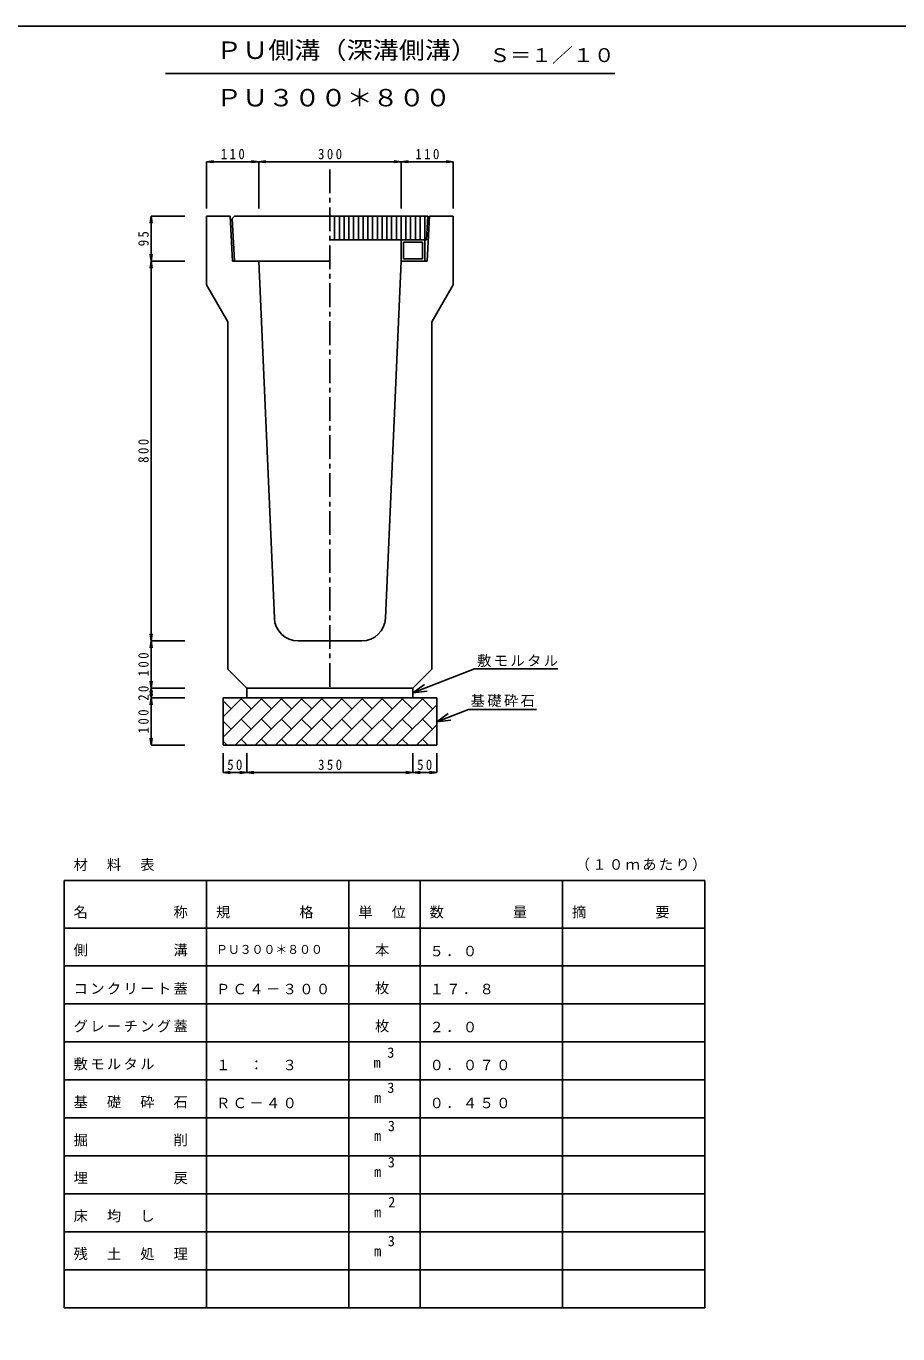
# Model space of a CAD drawing. Units: millimetres, scale not verified. Extents: x -4010 to 3990, y -2662 to 2838.
# Drawn here: x -352 to 1485, y 83 to 2838 of the extents above; entities that cross this region are included whole.
import ezdxf
from ezdxf.enums import TextEntityAlignment as Align

# ---------------------------------------------------------------- set-up
doc = ezdxf.new("R2010")
doc.units = ezdxf.units.MM
doc.header["$LTSCALE"] = 10
doc.linetypes.add('CHAIN1', pattern=[8, 5, -1, 1, -1])
doc.layers.add('0-0', color=7, linetype='Continuous')
doc.styles.add('ＭＳ ゴシック', font='')
doc.styles.get('ＭＳ ゴシック').set_extended_font_data('MS Gothic')

msp = doc.modelspace()

# ---------------------------------------------------------------- linework, layer by layer
at = {"layer": '0-0'}
for p, q in [((-57.91, 2738.48), (888.17, 2738.48)), ((28.19, 2552.85), (43.06, 2554.81)), ((28.19, 2552.85), (138.19, 2552.85)), ((28.19, 2454.12), (28.19, 2552.85)), ((28.19, 2552.85), (43.06, 2550.89)), ((138.19, 2552.85), (123.31, 2554.81)), ((138.19, 2552.85), (123.31, 2550.89)), ((138.19, 2552.85), (153.06, 2554.81)), ((138.19, 2454.12), (138.19, 2552.85)), ((138.19, 2552.85), (438.19, 2552.85)), ((138.19, 2552.85), (153.06, 2550.89)), ((438.19, 2552.85), (423.31, 2554.81)), ((438.19, 2552.85), (423.31, 2550.89)), ((438.19, 2552.85), (453.06, 2554.81)), ((438.19, 2454.12), (438.19, 2552.85)), ((438.19, 2552.85), (548.19, 2552.85)), ((438.19, 2552.85), (453.06, 2550.89)), ((548.19, 2552.85), (533.31, 2554.81)), ((548.19, 2552.85), (533.31, 2550.89)), ((548.19, 2454.12), (548.19, 2552.85)), ((-88.42, 2438.48), (-90.38, 2423.6)), ((-88.42, 2438.48), (-88.42, 2343.48)), ((-17.23, 2438.48), (-88.42, 2438.48)), ((-88.42, 2438.48), (-86.47, 2423.6)), ((78.18, 2438.48), (28.19, 2438.48)), ((28.19, 2438.48), (28.19, 2293.48)), ((87.19, 2438.48), (82.45, 2433.48)), ((87.19, 2343.48), (82.45, 2433.48)), ((298.19, 2438.48), (298.19, 2388.48)), ((308.19, 2438.48), (308.19, 2388.48)), ((318.19, 2438.48), (318.19, 2388.48)), ((328.19, 2438.48), (328.19, 2388.48)), ((338.19, 2438.48), (338.19, 2388.48)), ((348.19, 2438.48), (348.19, 2388.48)), ((358.19, 2438.48), (358.19, 2388.48)), ((368.19, 2438.48), (368.19, 2388.48)), ((378.19, 2438.48), (378.19, 2388.48)), ((388.19, 2438.48), (388.19, 2388.48)), ((398.19, 2438.48), (398.19, 2388.48)), ((408.19, 2438.48), (408.19, 2388.48)), ((418.19, 2438.48), (418.19, 2388.48)), ((428.19, 2438.48), (428.19, 2388.48)), ((438.19, 2438.48), (438.19, 2388.48)), ((448.19, 2438.48), (448.19, 2388.48)), ((458.19, 2438.48), (458.19, 2388.48)), ((468.19, 2438.48), (468.19, 2388.48)), ((478.19, 2438.48), (478.19, 2388.48)), ((488.19, 2438.48), (488.19, 2388.48)), ((498.18, 2438.48), (548.19, 2438.48)), ((548.19, 2438.48), (548.19, 2293.48)), ((288.19, 2388.48), (491.55, 2388.48)), ((438.19, 2343.48), (438.19, 2388.48)), ((443.18, 2383.48), (483.19, 2383.48)), ((443.18, 2348.47), (443.18, 2383.48)), ((483.19, 2348.47), (483.19, 2383.48)), ((488.19, 2343.48), (488.19, 2388.48)), ((-88.42, 2343.48), (-90.38, 2358.35)), ((-88.42, 2343.48), (-90.38, 2328.6)), ((-88.42, 2343.48), (-86.47, 2358.35)), ((-17.23, 2343.48), (-88.42, 2343.48)), ((-88.42, 2343.48), (-86.47, 2328.6)), ((-88.42, 2343.48), (-88.42, 1543.48)), ((288.19, 2343.48), (87.19, 2343.48)), ((138.19, 2343.48), (171.09, 1591.29)), ((405.28, 1591.29), (438.19, 2343.48)), ((483.19, 2348.47), (443.18, 2348.47)), ((28.19, 2293.48), (73.19, 2215.53)), ((548.19, 2293.48), (503.19, 2215.53)), ((503.19, 2215.53), (503.19, 1483.48)), ((-88.42, 1543.48), (-90.38, 1558.35)), ((-88.42, 1543.48), (-90.38, 1528.6)), ((-88.42, 1543.48), (-86.47, 1558.35)), ((-17.23, 1543.48), (-88.42, 1543.48)), ((-88.42, 1543.48), (-86.47, 1528.6)), ((-88.42, 1543.48), (-88.42, 1443.48)), ((221.05, 1543.48), (355.32, 1543.48)), ((463.19, 1433.81), (593.09, 1484.72)), ((463.19, 1443.48), (503.19, 1483.48)), ((593.09, 1484.72), (768.27, 1484.72)), ((-88.42, 1443.48), (-90.38, 1458.35)), ((-88.42, 1443.48), (-90.38, 1428.6)), ((-88.42, 1423.48), (-90.38, 1438.35)), ((-88.42, 1443.48), (-86.47, 1458.35)), ((-17.23, 1443.48), (-88.42, 1443.48)), ((-88.42, 1443.48), (-86.47, 1428.6)), ((-88.42, 1443.48), (-88.42, 1423.48)), ((-88.42, 1423.48), (-86.47, 1438.35)), ((113.19, 1443.48), (463.19, 1443.48)), ((113.19, 1443.48), (113.19, 1423.48)), ((463.19, 1433.81), (487.33, 1451.61)), ((463.19, 1443.48), (463.19, 1423.48)), ((463.19, 1433.81), (493, 1437.15)), ((-88.42, 1423.48), (-90.38, 1408.6)), ((-17.23, 1423.48), (-88.42, 1423.48)), ((-88.42, 1423.48), (-86.47, 1408.6)), ((-88.42, 1423.48), (-88.42, 1323.48)), ((63.19, 1423.48), (513.19, 1423.48)), ((63.19, 1423.48), (63.19, 1323.48)), ((63.19, 1340.61), (146.05, 1423.48)), ((63.19, 1383.04), (103.62, 1423.48)), ((80.07, 1399.92), (63.19, 1416.8)), ((88.48, 1323.48), (188.48, 1423.48)), ((122.49, 1399.92), (101.28, 1421.13)), ((130.9, 1323.48), (230.9, 1423.48)), ((164.92, 1399.92), (143.71, 1421.13)), ((173.33, 1323.48), (273.33, 1423.48)), ((207.35, 1399.92), (186.13, 1421.13)), ((215.75, 1323.48), (315.75, 1423.48)), ((249.77, 1399.92), (228.56, 1421.13)), ((258.18, 1323.48), (358.18, 1423.48)), ((292.2, 1399.92), (270.99, 1421.13)), ((300.61, 1323.48), (400.61, 1423.48)), ((334.63, 1399.92), (313.41, 1421.13)), ((343.03, 1323.48), (443.03, 1423.48)), ((377.05, 1399.92), (355.84, 1421.13)), ((385.46, 1323.48), (485.46, 1423.48)), ((419.48, 1399.92), (398.27, 1421.13)), ((427.89, 1323.48), (513.19, 1408.77)), ((461.91, 1399.92), (440.69, 1421.13)), ((504.33, 1399.92), (483.12, 1421.13)), ((513.19, 1423.48), (513.19, 1323.48)), ((122.5, 1357.5), (101.28, 1378.71)), ((164.92, 1357.49), (143.71, 1378.71)), ((207.35, 1357.49), (186.13, 1378.71)), ((249.77, 1357.49), (228.56, 1378.71)), ((292.2, 1357.49), (270.99, 1378.71)), ((334.63, 1357.49), (313.41, 1378.71)), ((377.05, 1357.49), (355.84, 1378.71)), ((419.48, 1357.49), (398.27, 1378.71)), ((461.91, 1357.49), (440.69, 1378.71)), ((504.33, 1357.49), (483.12, 1378.71)), ((513.19, 1372.84), (580.49, 1399.13)), ((513.19, 1372.84), (537.35, 1390.62)), ((580.49, 1399.13), (723.52, 1399.13)), ((80.07, 1357.49), (63.19, 1374.38)), ((470.31, 1323.48), (513.19, 1366.35)), ((513.19, 1372.84), (543, 1376.15)), ((-88.42, 1323.48), (-90.38, 1338.35)), ((-88.42, 1323.48), (-86.47, 1338.35)), ((-17.23, 1323.48), (-88.42, 1323.48)), ((71.66, 1323.48), (63.19, 1331.95)), ((63.19, 1323.48), (513.19, 1323.48)), ((114.09, 1323.47), (101.28, 1336.28)), ((156.51, 1323.48), (143.71, 1336.28)), ((198.94, 1323.48), (186.13, 1336.28)), ((241.37, 1323.48), (228.56, 1336.28)), ((283.79, 1323.48), (270.99, 1336.28)), ((326.22, 1323.48), (313.41, 1336.28)), ((368.65, 1323.48), (355.84, 1336.28)), ((411.07, 1323.48), (398.27, 1336.28)), ((453.5, 1323.48), (440.69, 1336.28)), ((495.92, 1323.48), (483.12, 1336.28)), ((512.74, 1323.48), (513.19, 1323.92)), ((63.19, 1306.98), (63.19, 1266.18)), ((113.19, 1306.98), (113.19, 1266.18)), ((463.19, 1306.98), (463.19, 1266.18)), ((513.19, 1306.98), (513.19, 1266.18)), ((63.19, 1266.18), (78.06, 1268.13)), ((113.19, 1266.18), (98.31, 1268.13)), ((113.19, 1266.18), (128.06, 1268.13)), ((463.19, 1266.18), (448.31, 1268.13)), ((463.19, 1266.18), (478.06, 1268.13)), ((513.19, 1266.18), (498.31, 1268.13)), ((63.19, 1266.18), (113.19, 1266.18)), ((63.19, 1266.18), (78.06, 1264.22)), ((113.19, 1266.18), (98.31, 1264.22)), ((113.19, 1266.18), (463.19, 1266.18)), ((113.19, 1266.18), (128.06, 1264.22)), ((463.19, 1266.18), (448.31, 1264.22)), ((463.19, 1266.18), (513.19, 1266.18)), ((463.19, 1266.18), (478.06, 1264.22)), ((513.19, 1266.18), (498.31, 1264.22)), ((-271.81, 1038.48), (1078.19, 1038.48)), ((-271.81, 1038.48), (-271.81, 138.48)), ((28.19, 1038.48), (28.19, 138.48)), ((328.19, 1038.48), (328.19, 138.48)), ((478.19, 1038.48), (478.19, 138.48)), ((778.19, 1038.48), (778.19, 138.48)), ((1078.19, 1038.48), (1078.19, 138.48)), ((-271.81, 938.48), (1078.19, 938.48)), ((-271.81, 858.48), (1078.19, 858.48)), ((-271.81, 778.48), (1078.19, 778.48)), ((-271.81, 698.48), (1078.19, 698.48)), ((-271.81, 618.48), (1078.19, 618.48)), ((-271.81, 538.48), (1078.19, 538.48)), ((-271.81, 458.48), (1078.19, 458.48)), ((-271.81, 378.48), (1078.19, 378.48)), ((-271.81, 298.48), (1078.19, 298.48)), ((-271.81, 218.48), (1078.19, 218.48)), ((-271.81, 138.48), (1078.19, 138.48)), ((-176.81, 138.47), (833.19, 138.47))]:
    msp.add_line(p, q, dxfattribs=at)
at = {"layer": '0-0', "linetype": 'CHAIN1'}
msp.add_line((288.19, 2536.68), (288.19, 1443.48), dxfattribs=at)
at = {"layer": '0-0', "color": 2}
msp.add_lwpolyline([(-4010.17, 2838.48), (3989.83, 2838.48), (3989.83, -2661.53)], dxfattribs=at)
at = {"layer": '0-0'}
for points in [[(78.18, 2438.48), (83.19, 2343.48), (138.19, 2343.48)], [(87.19, 2438.48), (494.19, 2438.48), (491.55, 2388.48)], [(498.18, 2438.48), (493.19, 2343.48), (438.19, 2343.48)], [(73.19, 2215.53), (73.19, 1483.48), (113.19, 1443.48)]]:
    msp.add_lwpolyline(points, dxfattribs=at)
for centre, start, end in [((221.05, 1593.48), 182.50522, 270), ((355.32, 1593.48), 270, 357.49478)]:
    msp.add_arc(centre, 50, start, end, dxfattribs=at)

# ---------------------------------------------------------------- texts
at = {"layer": '0-0', "color": 3, "style": 'ＭＳ ゴシック', "width": 1.1}
for s, p in [('ＰＵ側溝（深溝側溝）', (48.19, 2758.48)), ('ＰＵ３００＊８００', (48.19, 2658.48))]:
    msp.add_text(s, height=36.66, dxfattribs=at).set_placement(p, align=Align.BOTTOM_LEFT)
at = {"layer": '0-0', "style": 'ＭＳ ゴシック', "width": 1.1}
msp.add_text('Ｓ＝１／１０', height=29.33, dxfattribs=at).set_placement((624.01, 2753.96), align=Align.BOTTOM_LEFT)
at = {"layer": '0-0', "color": 4, "style": 'ＭＳ ゴシック'}
msp.add_text('ＰＵ３００＊８００', height=18.33, dxfattribs=at).set_placement((48.19, 878.48), align=Align.BOTTOM_LEFT)
at = {"layer": '0-0', "style": 'ＭＳ ゴシック'}
for s, p in [('3', (409.04, 658.48)), ('m', (380.04, 637.48)), ('3', (409.04, 584.48)), ('m', (381.04, 563.48)), ('3', (410.34, 503.98)), ('m', (381.04, 483.48)), ('3', (410.04, 427.58)), ('m', (381.04, 407.47)), ('2', (411.04, 343.48)), ('m', (381.14, 322.48)), ('3', (410.04, 261.48)), ('m', (381.34, 240.48))]:
    msp.add_text(s, height=21.99, dxfattribs=at).set_placement(p, align=Align.BOTTOM_LEFT)
at = {"layer": '0-0', "char_height": 21.99, "attachment_point": 7, "style": 'ＭＳ ゴシック'}
for s, insert in [('\\T1.38;\\W0.9;110', (58.18, 2557.85)), ('\\T1.38;\\W0.9;300', (263.19, 2557.85)), ('\\T1.38;\\W0.9;110', (468.19, 2557.85)), ('\\T1.17;敷モルタル', (598.32, 1488.28)), ('\\T1.17;基礎砕石', (584.67, 1404.09)), ('\\T1.36;\\W0.9;50', (71.94, 1271.18)), ('\\T1.38;\\W0.9;350', (263.19, 1271.18)), ('\\T1.36;\\W0.9;50', (471.93, 1271.18)), ('\\T1.17;材\u3000料\u3000表', (-251.81, 1058.48)), ('\\T1.17;（１０ｍあたり）', (805.96, 1058.48)), ('\\T1.17;名\u3000\u3000\u3000\u3000\u3000称', (-251.81, 958.48)), ('\\T1.17;規\u3000\u3000\u3000\u3000格', (48.19, 958.48)), ('\\T1.17;単\u3000位', (348.19, 958.48)), ('\\T1.17;数\u3000\u3000\u3000\u3000量', (498.19, 958.48)), ('\\T1.17;摘\u3000\u3000\u3000\u3000要', (798.19, 958.48)), ('\\T1.17;側\u3000\u3000\u3000\u3000\u3000溝', (-251.81, 878.48)), ('\\T1.17;\u3000本', (348.19, 878.48)), ('\\T1.17;５．０', (498.18, 878.48)), ('\\T1.17;コンクリート蓋', (-251.81, 798.48)), ('\\T1.17;ＰＣ４－３００', (48.19, 798.48)), ('\\T1.17;\u3000枚', (348.19, 798.48)), ('\\T1.17;１７．８', (498.18, 798.48)), ('\\T1.17;グレーチング蓋', (-251.81, 718.48)), ('\\T1.17;\u3000枚', (348.19, 718.48)), ('\\T1.17;２．０', (498.18, 718.48)), ('\\T1.17;敷モルタル', (-251.81, 638.48)), ('\\T1.17;１\u3000：\u3000３', (48.19, 638.48)), ('\\T1.17;０．０７０', (498.19, 638.48)), ('\\T1.17;基\u3000礎\u3000砕\u3000石', (-251.81, 558.48)), ('\\T1.17;ＲＣ－４０', (48.19, 558.48)), ('\\T1.17;０．４５０', (498.19, 558.48)), ('\\T1.17;掘\u3000\u3000\u3000\u3000\u3000削', (-251.81, 478.48)), ('\\T1.17;埋\u3000\u3000\u3000\u3000\u3000戻', (-251.81, 398.48)), ('\\T1.17;床\u3000均\u3000し', (-251.81, 318.48)), ('\\T1.17;残\u3000土\u3000処\u3000理', (-251.81, 238.48))]:
    msp.add_mtext(s, dxfattribs=dict(at, insert=insert))
at = {"layer": '0-0', "char_height": 21.99, "attachment_point": 7, "rotation": 90, "style": 'ＭＳ ゴシック'}
for s, insert in [('\\T1.36;\\W0.9;95', (-93.42, 2374.73)), ('\\T1.38;\\W0.9;800', (-93.42, 1918.48)), ('\\T1.38;\\W0.9;100', (-93.42, 1468.48)), ('\\T1.36;\\W0.9;20', (-93.42, 1417.23)), ('\\T1.38;\\W0.9;100', (-93.42, 1348.48))]:
    msp.add_mtext(s, dxfattribs=dict(at, insert=insert))

doc.saveas('drawing.dxf')
